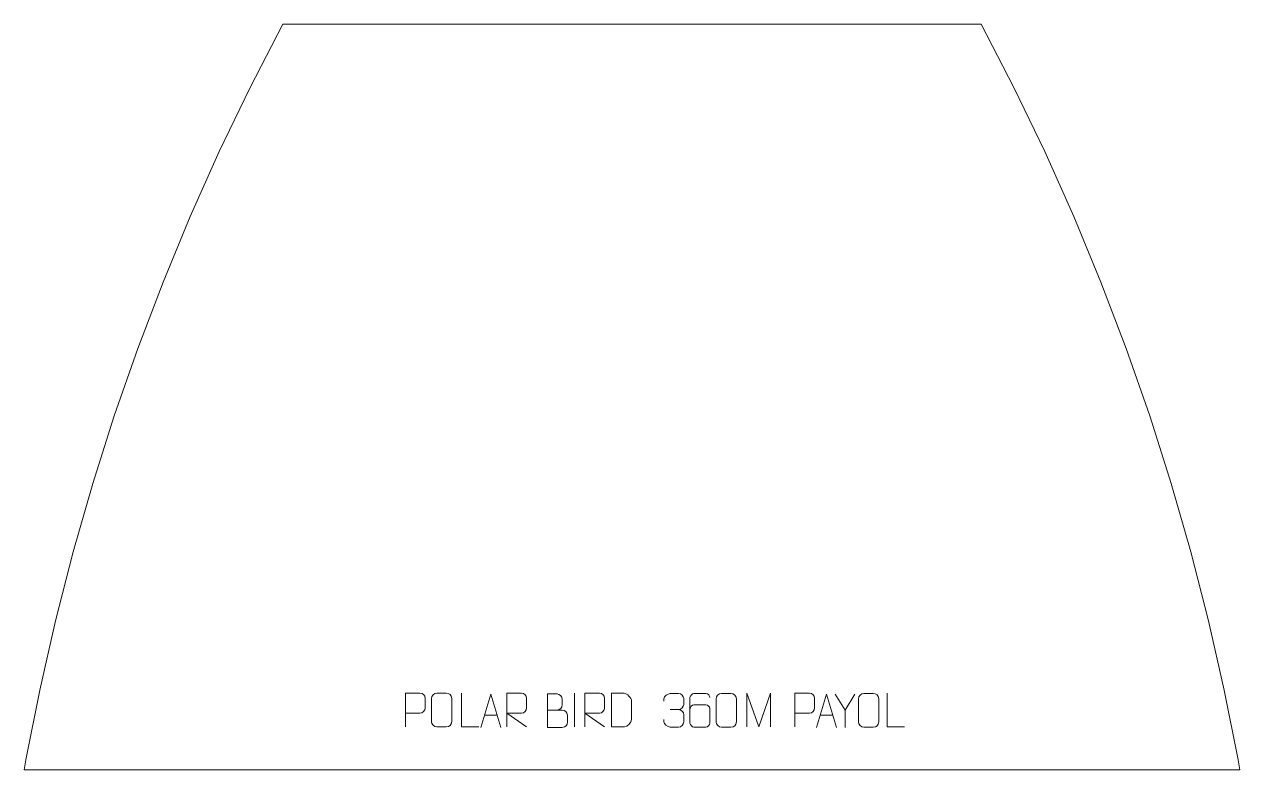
# Model space of a CAD drawing. Header units: millimetres. Extents: x -452 to 452, y -277 to 277.
import ezdxf

# ---------------------------------------------------------------- set-up
doc = ezdxf.new("R2010")
doc.units = ezdxf.units.MM
doc.header["$MEASUREMENT"] = 0
doc.layers.add('layer 1', color=7, linetype='Continuous')

msp = doc.modelspace()

# ---------------------------------------------------------------- linework, layer by layer
at = {"layer": 'layer 1', "color": 242, "lineweight": 9}
msp.add_open_spline([(-259.9995, 277.4995), (-259.9995, 277.4995), (260.0011, 277.4995), (260.0011, 277.4995), (260.0011, 277.4995), (260.0011, 277.4995), (284.3233, 230.4587), (284.3233, 230.4587), (284.3233, 230.4587), (284.3233, 230.4587), (307.307, 182.7507), (307.307, 182.7507), (307.307, 182.7507), (307.307, 182.7507), (328.9332, 134.4114), (328.9332, 134.4114), (328.9332, 134.4114), (328.9332, 134.4114), (349.185, 85.4808), (349.185, 85.4808), (349.185, 85.4808), (349.185, 85.4808), (368.0457, 35.9971), (368.0457, 35.9971), (368.0457, 35.9971), (368.0457, 35.9971), (385.5006, -14.0009), (385.5006, -14.0009), (385.5006, -14.0009), (385.5006, -14.0009), (401.5351, -64.4709), (401.5351, -64.4709), (401.5351, -64.4709), (401.5351, -64.4709), (416.1372, -115.3742), (416.1372, -115.3742), (416.1372, -115.3742), (416.1372, -115.3742), (429.2938, -166.6707), (429.2938, -166.6707), (429.2938, -166.6707), (429.2938, -166.6707), (440.9964, -218.3174), (440.9964, -218.3174), (440.9964, -218.3174), (440.9964, -218.3174), (451.2352, -270.274), (451.2352, -270.274), (451.2352, -270.274), (451.2352, -270.274), (452.4469, -277.4995), (452.4469, -277.4995), (452.4469, -277.4995), (452.4469, -277.4995), (-452.4469, -277.4995), (-452.4469, -277.4995), (-452.4469, -277.4995), (-452.4469, -277.4995), (-451.2341, -270.274), (-451.2341, -270.274), (-451.2341, -270.274), (-451.2341, -270.274), (-440.9948, -218.3174), (-440.9948, -218.3174), (-440.9948, -218.3174), (-440.9948, -218.3174), (-429.2926, -166.6707), (-429.2926, -166.6707), (-429.2926, -166.6707), (-429.2926, -166.6707), (-416.1358, -115.3742), (-416.1358, -115.3742), (-416.1358, -115.3742), (-416.1358, -115.3742), (-401.5336, -64.4709), (-401.5336, -64.4709), (-401.5336, -64.4709), (-401.5336, -64.4709), (-385.4995, -14.0009), (-385.4995, -14.0009), (-385.4995, -14.0009), (-385.4995, -14.0009), (-368.0442, 35.9971), (-368.0442, 35.9971), (-368.0442, 35.9971), (-368.0442, 35.9971), (-349.1835, 85.4808), (-349.1835, 85.4808), (-349.1835, 85.4808), (-349.1835, 85.4808), (-328.9332, 134.4114), (-328.9332, 134.4114), (-328.9332, 134.4114), (-328.9332, 134.4114), (-307.3055, 182.7507), (-307.3055, 182.7507), (-307.3055, 182.7507), (-307.3055, 182.7507), (-284.3218, 230.4587), (-284.3218, 230.4587), (-284.3218, 230.4587), (-284.3218, 230.4587), (-259.9995, 277.4995), (-259.9995, 277.4995)], degree=3, knots=[0, 0, 0, 0, 0.03703704, 0.03703704, 0.03703704, 0.03703704, 0.07407407, 0.07407407, 0.07407407, 0.07407407, 0.11111111, 0.11111111, 0.11111111, 0.11111111, 0.14814815, 0.14814815, 0.14814815, 0.14814815, 0.18518519, 0.18518519, 0.18518519, 0.18518519, 0.22222222, 0.22222222, 0.22222222, 0.22222222, 0.25925926, 0.25925926, 0.25925926, 0.25925926, 0.2962963, 0.2962963, 0.2962963, 0.2962963, 0.33333333, 0.33333333, 0.33333333, 0.33333333, 0.37037037, 0.37037037, 0.37037037, 0.37037037, 0.40740741, 0.40740741, 0.40740741, 0.40740741, 0.44444444, 0.44444444, 0.44444444, 0.44444444, 0.48148148, 0.48148148, 0.48148148, 0.48148148, 0.51851852, 0.51851852, 0.51851852, 0.51851852, 0.55555556, 0.55555556, 0.55555556, 0.55555556, 0.59259259, 0.59259259, 0.59259259, 0.59259259, 0.62962963, 0.62962963, 0.62962963, 0.62962963, 0.66666667, 0.66666667, 0.66666667, 0.66666667, 0.7037037, 0.7037037, 0.7037037, 0.7037037, 0.74074074, 0.74074074, 0.74074074, 0.74074074, 0.77777778, 0.77777778, 0.77777778, 0.77777778, 0.81481481, 0.81481481, 0.81481481, 0.81481481, 0.85185185, 0.85185185, 0.85185185, 0.85185185, 0.88888889, 0.88888889, 0.88888889, 0.88888889, 0.92592593, 0.92592593, 0.92592593, 0.92592593, 1, 1, 1, 1], dxfattribs=at)
at = {"layer": 'layer 1', "color": 250, "lineweight": 9}
for points, knots in [([(-168.6771, -245.5353), (-168.6771, -245.5353), (-168.6771, -220.5817), (-168.6771, -220.5817), (-168.6771, -220.5817), (-165.0821, -220.5817), (-161.4868, -220.5817), (-157.8914, -220.5817), (-157.8914, -220.5817), (-155.5662, -220.6196), (-154.0088, -222.1097), (-154.013, -224.4758), (-154.013, -224.4758), (-154.0134, -226.5115), (-154.0134, -229.5708), (-154.013, -231.6068), (-154.013, -231.6068), (-154.0195, -233.4822), (-155.8317, -235.4241), (-157.8413, -235.4432), (-157.8413, -235.4432), (-157.8413, -235.4432), (-168.6771, -235.4432), (-168.6771, -235.4432)], [0, 0, 0, 0, 0.14285714, 0.14285714, 0.14285714, 0.14285714, 0.28571429, 0.28571429, 0.28571429, 0.28571429, 0.42857143, 0.42857143, 0.42857143, 0.42857143, 0.57142857, 0.57142857, 0.57142857, 0.57142857, 0.71428571, 0.71428571, 0.71428571, 0.71428571, 1, 1, 1, 1]), ([(-145.3446, -220.5561), (-142.9779, -220.5561), (-140.6108, -220.5561), (-138.2437, -220.5561), (-138.2437, -220.5561), (-136.2627, -220.5205), (-134.2362, -222.0152), (-134.2091, -224.4579), (-134.2091, -224.4579), (-134.2095, -230.2167), (-134.2095, -235.976), (-134.2091, -241.7356), (-134.2091, -241.7356), (-134.3513, -244.0638), (-136.0581, -245.5464), (-138.2437, -245.5573), (-138.2437, -245.5573), (-140.6167, -245.5569), (-142.9897, -245.5569), (-145.3623, -245.5573), (-145.3623, -245.5573), (-147.3212, -245.6629), (-149.3281, -243.7745), (-149.3167, -241.753), (-149.3167, -241.753), (-149.3164, -235.9709), (-149.3164, -230.1893), (-149.3167, -224.408), (-149.3167, -224.408), (-149.3124, -222.2654), (-147.5349, -220.5426), (-145.3446, -220.5561)], [0, 0, 0, 0, 0.11111111, 0.11111111, 0.11111111, 0.11111111, 0.22222222, 0.22222222, 0.22222222, 0.22222222, 0.33333333, 0.33333333, 0.33333333, 0.33333333, 0.44444444, 0.44444444, 0.44444444, 0.44444444, 0.55555556, 0.55555556, 0.55555556, 0.55555556, 0.66666667, 0.66666667, 0.66666667, 0.66666667, 0.77777778, 0.77777778, 0.77777778, 0.77777778, 1, 1, 1, 1]), ([(-114.0205, -245.5044), (-114.0205, -245.5044), (-126.9696, -245.5044), (-126.9696, -245.5044), (-126.9696, -245.5044), (-126.9696, -245.5044), (-126.9696, -220.5508), (-126.9696, -220.5508)], [0, 0, 0, 0, 0.33333333, 0.33333333, 0.33333333, 0.33333333, 1, 1, 1, 1]), ([(-112.5865, -246.0977), (-112.5865, -246.0977), (-105.2155, -221.1442), (-105.2155, -221.1442), (-105.2155, -221.1442), (-105.2155, -221.1442), (-97.6456, -246.0977), (-97.6456, -246.0977)], [0, 0, 0, 0, 0.33333333, 0.33333333, 0.33333333, 0.33333333, 1, 1, 1, 1]), ([(-93.0949, -245.5353), (-93.0949, -245.5353), (-93.0949, -220.5818), (-93.0949, -220.5818), (-93.0949, -220.5818), (-89.5001, -220.5818), (-85.9046, -220.5818), (-82.3094, -220.5818), (-82.3094, -220.5818), (-79.9841, -220.6195), (-78.4268, -222.1095), (-78.4309, -224.4759), (-78.4309, -224.4759), (-78.4313, -226.5114), (-78.4313, -229.5708), (-78.4309, -231.6068), (-78.4309, -231.6068), (-78.4374, -233.4823), (-80.2497, -235.4241), (-82.2592, -235.4432), (-82.2592, -235.4432), (-82.2592, -235.4432), (-93.0949, -235.4432), (-93.0949, -235.4432), (-93.0949, -235.4432), (-93.0949, -235.4432), (-78.4402, -245.5353), (-78.4402, -245.5353)], [0, 0, 0, 0, 0.125, 0.125, 0.125, 0.125, 0.25, 0.25, 0.25, 0.25, 0.375, 0.375, 0.375, 0.375, 0.5, 0.5, 0.5, 0.5, 0.625, 0.625, 0.625, 0.625, 0.75, 0.75, 0.75, 0.75, 1, 1, 1, 1]), ([(-62.8329, -233.0586), (-59.1943, -233.0582), (-55.6072, -233.0582), (-51.9678, -233.0586), (-51.9678, -233.0586), (-49.9924, -233.0759), (-48.0688, -234.812), (-48.0688, -236.8616), (-48.0688, -236.8616), (-48.0692, -237.9902), (-48.0692, -241.0396), (-48.0688, -242.1685), (-48.0688, -242.1685), (-48.0512, -244.0264), (-49.5933, -246.0403), (-51.9148, -246.0234), (-51.9148, -246.0234), (-55.5546, -246.023), (-59.194, -246.023), (-62.8329, -246.0234), (-62.8329, -246.0234), (-62.8329, -237.7051), (-62.8329, -229.3873), (-62.8329, -221.0698), (-62.8329, -221.0698), (-60.4592, -221.0698), (-58.0851, -221.0698), (-55.7109, -221.0698), (-55.7109, -221.0698), (-54.0301, -221.0522), (-51.9333, -222.9627), (-51.9156, -224.9251), (-51.9156, -224.9251), (-51.916, -226.9912), (-51.916, -227.1372), (-51.9156, -229.2037), (-51.9156, -229.2037), (-51.8983, -231.2698), (-53.7528, -233.0759), (-55.7628, -233.0586)], [0, 0, 0, 0, 0.09090909, 0.09090909, 0.09090909, 0.09090909, 0.18181818, 0.18181818, 0.18181818, 0.18181818, 0.27272727, 0.27272727, 0.27272727, 0.27272727, 0.36363636, 0.36363636, 0.36363636, 0.36363636, 0.45454545, 0.45454545, 0.45454545, 0.45454545, 0.54545455, 0.54545455, 0.54545455, 0.54545455, 0.63636364, 0.63636364, 0.63636364, 0.63636364, 0.72727273, 0.72727273, 0.72727273, 0.72727273, 0.81818182, 0.81818182, 0.81818182, 0.81818182, 1, 1, 1, 1]), ([(-35.0949, -245.5353), (-35.0949, -245.5353), (-35.0949, -220.5818), (-35.0949, -220.5818), (-35.0949, -220.5818), (-31.5001, -220.5818), (-27.9046, -220.5818), (-24.3094, -220.5818), (-24.3094, -220.5818), (-21.9841, -220.6195), (-20.4268, -222.1095), (-20.4309, -224.4759), (-20.4309, -224.4759), (-20.4313, -226.5114), (-20.4313, -229.5708), (-20.4309, -231.6068), (-20.4309, -231.6068), (-20.4374, -233.4823), (-22.2497, -235.4241), (-24.2592, -235.4432), (-24.2592, -235.4432), (-24.2592, -235.4432), (-35.0949, -235.4432), (-35.0949, -235.4432), (-35.0949, -235.4432), (-35.0949, -235.4432), (-20.4402, -245.5353), (-20.4402, -245.5353)], [0, 0, 0, 0, 0.125, 0.125, 0.125, 0.125, 0.25, 0.25, 0.25, 0.25, 0.375, 0.375, 0.375, 0.375, 0.5, 0.5, 0.5, 0.5, 0.625, 0.625, 0.625, 0.625, 0.75, 0.75, 0.75, 0.75, 1, 1, 1, 1]), ([(-15.1551, -245.5072), (-12.8233, -245.5068), (-7.8731, -245.5308), (-5.5416, -245.5311), (-5.5416, -245.5311), (-3.6166, -245.6365), (-0.298, -242.0949), (-0.3092, -240.0776), (-0.3092, -240.0776), (-0.3096, -234.3075), (-0.3096, -232.1378), (-0.3092, -226.3685), (-0.3092, -226.3685), (-0.3135, -224.2304), (-3.688, -220.5703), (-5.8404, -220.5838), (-5.8404, -220.5838), (-8.1661, -220.5838), (-12.8904, -220.5838), (-15.2165, -220.5838), (-15.2165, -220.5838), (-15.2161, -226.3307), (-15.1548, -239.7599), (-15.1551, -245.5072)], [0, 0, 0, 0, 0.14285714, 0.14285714, 0.14285714, 0.14285714, 0.28571429, 0.28571429, 0.28571429, 0.28571429, 0.42857143, 0.42857143, 0.42857143, 0.42857143, 0.57142857, 0.57142857, 0.57142857, 0.57142857, 0.71428571, 0.71428571, 0.71428571, 0.71428571, 1, 1, 1, 1]), ([(23.7842, -226.512), (23.7842, -226.512), (23.7842, -224.6548), (23.7842, -224.6548), (23.7842, -224.6548), (23.7699, -222.9129), (26.4344, -220.7948), (28.4935, -220.8175), (28.4935, -220.8175), (30.5576, -220.8175), (32.6216, -220.8175), (34.6853, -220.8175), (34.6853, -220.8175), (36.8798, -220.8087), (38.4781, -222.6555), (38.5225, -224.5676), (38.5225, -224.5676), (38.5221, -226.0027), (38.5221, -227.4378), (38.5225, -228.8733), (38.5225, -228.8733), (38.4739, -230.5268), (36.8713, -232.7568), (34.673, -232.7468), (34.673, -232.7468), (36.8767, -232.758), (38.4847, -234.5612), (38.5387, -236.6207), (38.5387, -236.6207), (38.5383, -238.4054), (38.5383, -240.1901), (38.5387, -241.9752), (38.5387, -241.9752), (38.5488, -244.0366), (36.4939, -245.7997), (34.673, -245.7916), (34.673, -245.7916), (32.6077, -245.7913), (30.5425, -245.7913), (28.4769, -245.7916), (28.4769, -245.7916), (26.3083, -245.7801), (23.7773, -243.3799), (23.7587, -241.9181), (23.7587, -241.9181), (23.7587, -241.9181), (23.7587, -240.0095), (23.7587, -240.0095)], [0, 0, 0, 0, 0.07692308, 0.07692308, 0.07692308, 0.07692308, 0.15384615, 0.15384615, 0.15384615, 0.15384615, 0.23076923, 0.23076923, 0.23076923, 0.23076923, 0.30769231, 0.30769231, 0.30769231, 0.30769231, 0.38461538, 0.38461538, 0.38461538, 0.38461538, 0.46153846, 0.46153846, 0.46153846, 0.46153846, 0.53846154, 0.53846154, 0.53846154, 0.53846154, 0.61538462, 0.61538462, 0.61538462, 0.61538462, 0.69230769, 0.69230769, 0.69230769, 0.69230769, 0.76923077, 0.76923077, 0.76923077, 0.76923077, 0.84615385, 0.84615385, 0.84615385, 0.84615385, 1, 1, 1, 1]), ([(58.0252, -223.7858), (58.0011, -222.4463), (56.6449, -220.7931), (55.073, -220.8274), (55.073, -220.8274), (52.0882, -220.8277), (49.103, -220.8277), (46.1176, -220.8274), (46.1176, -220.8274), (44.8985, -220.8125), (43.1703, -222.2501), (43.1653, -223.7858), (43.1653, -223.7858), (43.1656, -230.1463), (43.1656, -236.5071), (43.1653, -242.8678), (43.1653, -242.8678), (43.17, -244.0307), (44.8985, -245.8018), (46.1176, -245.8262), (46.1176, -245.8262), (49.103, -245.8259), (52.0882, -245.8259), (55.073, -245.8262), (55.073, -245.8262), (56.3511, -245.7824), (58.0208, -244.1679), (58.0252, -242.8678), (58.0252, -242.8678), (58.0252, -239.2845), (58.0252, -235.7014), (58.0252, -232.1187), (58.0252, -232.1187), (57.9867, -230.6405), (56.404, -229.2076), (55.073, -229.2096), (55.073, -229.2096), (52.0882, -229.2093), (49.103, -229.2093), (46.1176, -229.2096), (46.1176, -229.2096), (44.7881, -229.2046), (43.1451, -230.7119), (43.1868, -232.1404)], [0, 0, 0, 0, 0.08333333, 0.08333333, 0.08333333, 0.08333333, 0.16666667, 0.16666667, 0.16666667, 0.16666667, 0.25, 0.25, 0.25, 0.25, 0.33333333, 0.33333333, 0.33333333, 0.33333333, 0.41666667, 0.41666667, 0.41666667, 0.41666667, 0.5, 0.5, 0.5, 0.5, 0.58333333, 0.58333333, 0.58333333, 0.58333333, 0.66666667, 0.66666667, 0.66666667, 0.66666667, 0.75, 0.75, 0.75, 0.75, 0.83333333, 0.83333333, 0.83333333, 0.83333333, 1, 1, 1, 1]), ([(66.5671, -220.8021), (68.9338, -220.8021), (71.3009, -220.8021), (73.668, -220.8021), (73.668, -220.8021), (75.649, -220.7665), (77.6755, -222.2612), (77.7026, -224.7039), (77.7026, -224.7039), (77.7022, -230.4627), (77.7022, -236.222), (77.7026, -241.9816), (77.7026, -241.9816), (77.5604, -244.3098), (75.8536, -245.7924), (73.668, -245.8033), (73.668, -245.8033), (71.295, -245.8029), (68.922, -245.8029), (66.5494, -245.8033), (66.5494, -245.8033), (64.5905, -245.9089), (62.5836, -244.0205), (62.595, -241.999), (62.595, -241.999), (62.5953, -236.2169), (62.5953, -230.4353), (62.595, -224.654), (62.595, -224.654), (62.5993, -222.5114), (64.3768, -220.7886), (66.5671, -220.8021)], [0, 0, 0, 0, 0.11111111, 0.11111111, 0.11111111, 0.11111111, 0.22222222, 0.22222222, 0.22222222, 0.22222222, 0.33333333, 0.33333333, 0.33333333, 0.33333333, 0.44444444, 0.44444444, 0.44444444, 0.44444444, 0.55555556, 0.55555556, 0.55555556, 0.55555556, 0.66666667, 0.66666667, 0.66666667, 0.66666667, 0.77777778, 0.77777778, 0.77777778, 0.77777778, 1, 1, 1, 1]), ([(85.3947, -245.5375), (85.3947, -245.5375), (85.3947, -220.5796), (85.3947, -220.5796), (85.3947, -220.5796), (85.3947, -220.5796), (94.3198, -245.5375), (94.3198, -245.5375), (94.3198, -245.5375), (94.3198, -245.5375), (103.0797, -220.5801), (103.0797, -220.5801), (103.0797, -220.5801), (103.0797, -220.5801), (103.0797, -245.5375), (103.0797, -245.5375)], [0, 0, 0, 0, 0.2, 0.2, 0.2, 0.2, 0.4, 0.4, 0.4, 0.4, 0.6, 0.6, 0.6, 0.6, 1, 1, 1, 1]), ([(121.3229, -245.5353), (121.3229, -245.5353), (121.3229, -220.5817), (121.3229, -220.5817), (121.3229, -220.5817), (124.9179, -220.5817), (128.5132, -220.5817), (132.1086, -220.5817), (132.1086, -220.5817), (134.4338, -220.6196), (135.9912, -222.1097), (135.987, -224.4758), (135.987, -224.4758), (135.9866, -226.5115), (135.9866, -229.5708), (135.987, -231.6068), (135.987, -231.6068), (135.9805, -233.4822), (134.1683, -235.4241), (132.1587, -235.4432), (132.1587, -235.4432), (132.1587, -235.4432), (121.3229, -235.4432), (121.3229, -235.4432)], [0, 0, 0, 0, 0.14285714, 0.14285714, 0.14285714, 0.14285714, 0.28571429, 0.28571429, 0.28571429, 0.28571429, 0.42857143, 0.42857143, 0.42857143, 0.42857143, 0.57142857, 0.57142857, 0.57142857, 0.57142857, 0.71428571, 0.71428571, 0.71428571, 0.71428571, 1, 1, 1, 1]), ([(137.4135, -246.0977), (137.4135, -246.0977), (144.7845, -221.1442), (144.7845, -221.1442), (144.7845, -221.1442), (144.7845, -221.1442), (152.3544, -246.0977), (152.3544, -246.0977)], [0, 0, 0, 0, 0.33333333, 0.33333333, 0.33333333, 0.33333333, 1, 1, 1, 1]), ([(165.9774, -221.1598), (165.9774, -221.1598), (158.655, -233.0585), (158.655, -233.0585), (158.655, -233.0585), (158.655, -233.0585), (158.6557, -246.1134), (158.6557, -246.1134)], [0, 0, 0, 0, 0.33333333, 0.33333333, 0.33333333, 0.33333333, 1, 1, 1, 1]), ([(172.5671, -220.8021), (174.9338, -220.8021), (177.3009, -220.8021), (179.668, -220.8021), (179.668, -220.8021), (181.649, -220.7665), (183.6755, -222.2612), (183.7026, -224.7039), (183.7026, -224.7039), (183.7022, -230.4627), (183.7022, -236.222), (183.7026, -241.9816), (183.7026, -241.9816), (183.5604, -244.3098), (181.8536, -245.7924), (179.668, -245.8033), (179.668, -245.8033), (177.295, -245.8029), (174.922, -245.8029), (172.5494, -245.8033), (172.5494, -245.8033), (170.5905, -245.9089), (168.5836, -244.0205), (168.595, -241.999), (168.595, -241.999), (168.5953, -236.2169), (168.5953, -230.4353), (168.595, -224.654), (168.595, -224.654), (168.5993, -222.5114), (170.3768, -220.7886), (172.5671, -220.8021)], [0, 0, 0, 0, 0.11111111, 0.11111111, 0.11111111, 0.11111111, 0.22222222, 0.22222222, 0.22222222, 0.22222222, 0.33333333, 0.33333333, 0.33333333, 0.33333333, 0.44444444, 0.44444444, 0.44444444, 0.44444444, 0.55555556, 0.55555556, 0.55555556, 0.55555556, 0.66666667, 0.66666667, 0.66666667, 0.66666667, 0.77777778, 0.77777778, 0.77777778, 0.77777778, 1, 1, 1, 1]), ([(202.9795, -245.5044), (202.9795, -245.5044), (190.0304, -245.5044), (190.0304, -245.5044), (190.0304, -245.5044), (190.0304, -245.5044), (190.0304, -220.5508), (190.0304, -220.5508)], [0, 0, 0, 0, 0.33333333, 0.33333333, 0.33333333, 0.33333333, 1, 1, 1, 1])]:
    msp.add_open_spline(points, degree=3, knots=knots, dxfattribs=at)
for points in [[(-42.8329, -220.5715), (-42.8329, -220.5715), (-42.8329, -245.5456), (-42.8329, -245.5456)], [(158.655, -233.0585), (158.655, -233.0585), (151.3341, -221.1598), (151.3341, -221.1598)], [(28.4939, -232.7572), (28.4939, -232.7572), (34.6903, -232.7572), (34.6903, -232.7572)], [(-109.8639, -236.8483), (-109.8639, -236.8483), (-100.3682, -236.8483), (-100.3682, -236.8483)], [(140.1361, -236.8483), (140.1361, -236.8483), (149.6318, -236.8483), (149.6318, -236.8483)]]:
    msp.add_open_spline(points, degree=3, dxfattribs=at)

doc.saveas('drawing.dxf')
